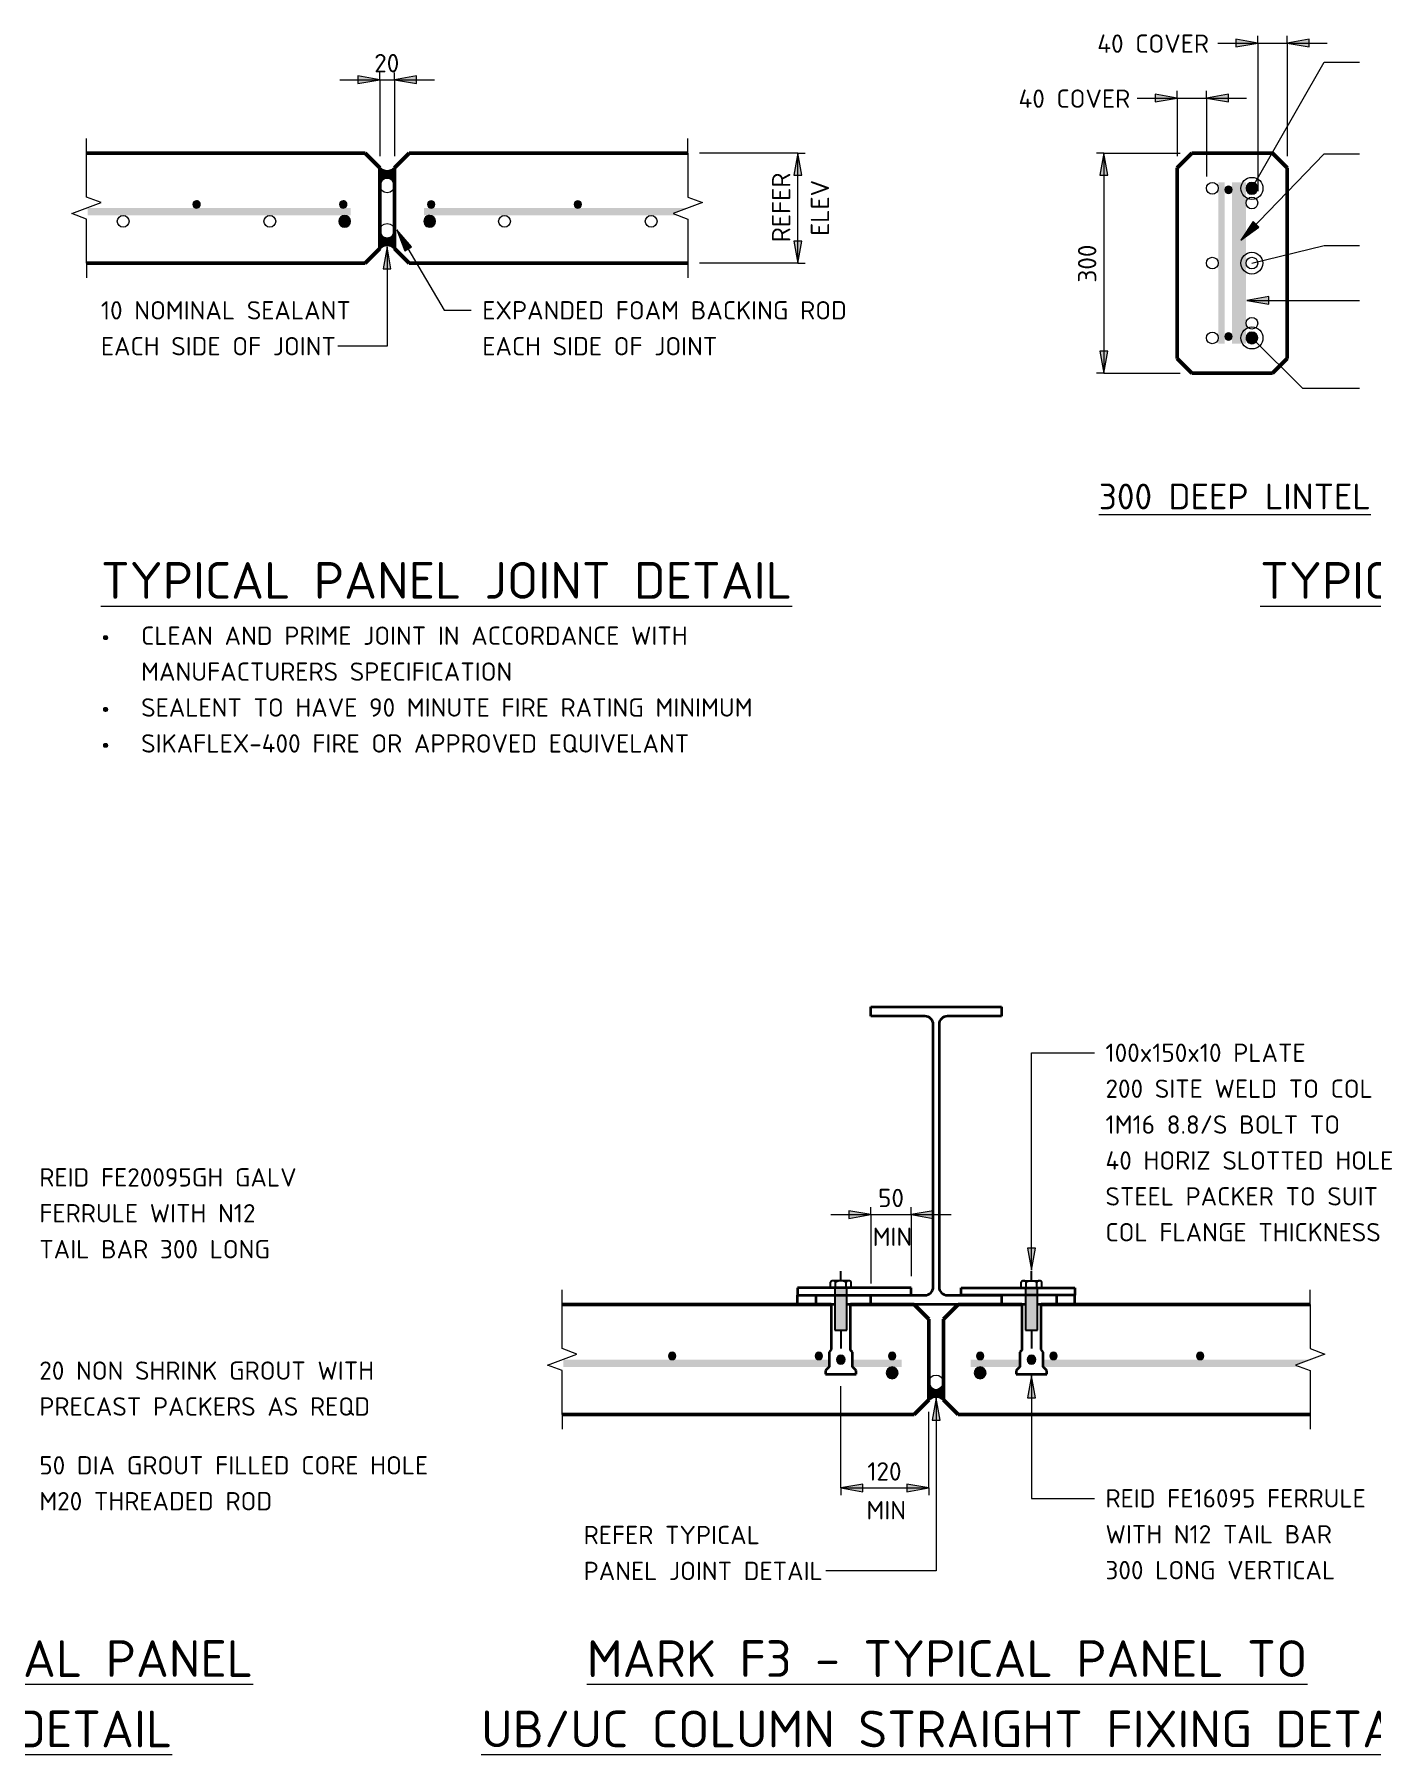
# Model space of a CAD drawing. Header units: millimetres. Extents: x 1317 to 9218, y 3460 to 6153.
# Drawn here: x 4558 to 6382, y 3517 to 5863 of the extents above; entities that cross this region are included whole.
import ezdxf

# ---------------------------------------------------------------- set-up
doc = ezdxf.new("R2010")
doc.units = ezdxf.units.MM
for name, color, linetype, lineweight in [('A-000-T_TEXT', 231, 'Continuous', 13), ('A-010-D_DIM', 211, 'Continuous', 13), ('A-010-D_DIM-10', 211, 'Continuous', 13), ('A-010-M_LINE', 90, 'Continuous', 13), ('Z-000-T_TEXT', 131, 'Continuous', 18), ('Z-060-M_DETAIL', 92, 'Continuous', 25)]:
    doc.layers.add(name, color=color, linetype=linetype, lineweight=lineweight)
doc.styles.add('ISOCPEUR', font='isocpeur.ttf', dxfattribs={"height": 25})
doc.styles.add('ISOCPEUR_1', font='isocpeur.ttf', dxfattribs={"height": 25})
doc.styles.add('ISOCPEUR_2', font='isocpeur.ttf', dxfattribs={"height": 50})
doc.styles.add('ISOCPEUR_3', font='isocpeur.ttf', dxfattribs={"height": 35})
doc.dimstyles.new('2_5___Arrow_Tick', dxfattribs={"dimscale": 304.8, "dimtxt": 24.899529, "dimasz": 0.098425, "dimexe": 0.032808, "dimexo": 0.052493, "dimgap": 0.008202, "dimtad": 1, "dimdec": 0, "dimzin": 0, "dimdsep": 46, "dimtxsty": 'ISOCPEUR', "dimsah": 1, "dimcen": 0.09, "dimadec": 0, "dimazin": 0, "dimtfac": 1, "dimtdec": 4, "dimtix": 1, "dimtmove": 0, "dimatfit": 3, "dimfxl": 1, "dimtvp": 1, "dimtolj": 1, "dimtzin": 0, "dimlwd": 18, "dimlwe": 18, "dimarcsym": 2})
doc.dimstyles.new('2_5___Arrow_Tick_1', dxfattribs={"dimscale": 304.8, "dimtxt": 24.899529, "dimasz": 0.098425, "dimexe": 0.032808, "dimexo": 0.052493, "dimgap": 0.008202, "dimtad": 1, "dimdec": 0, "dimzin": 0, "dimdsep": 46, "dimtxsty": 'ISOCPEUR_1', "dimsah": 1, "dimcen": 0.09, "dimadec": 0, "dimazin": 0, "dimtfac": 1, "dimtdec": 4, "dimtix": 1, "dimtmove": 0, "dimatfit": 3, "dimfxl": 1, "dimtvp": 1, "dimtolj": 1, "dimtzin": 0, "dimlwd": 18, "dimlwe": 18, "dimarcsym": 2})
doc.dimstyles.new('2_5___Arrow_Tick_2', dxfattribs={"dimscale": 304.8, "dimtxt": 24.899529, "dimasz": 0.098425, "dimexe": 0.032808, "dimexo": 0.052493, "dimgap": 0.008202, "dimtad": 1, "dimdec": 0, "dimzin": 0, "dimdsep": 46, "dimtxsty": 'ISOCPEUR', "dimsah": 1, "dimcen": 0.09, "dimadec": 0, "dimazin": 0, "dimtfac": 1, "dimtdec": 4, "dimtix": 1, "dimtmove": 2, "dimatfit": 3, "dimfxl": 1, "dimtvp": 1, "dimtolj": 1, "dimtzin": 0, "dimlwd": 18, "dimlwe": 18, "dimarcsym": 2})

# ---------------------------------------------------------------- blocks, each defined once
blk = doc.blocks.new('NRP_Reinft Bar Section BN - N16-4128137-S-3901 - _INDUSTRIAL_ TYPICAL PRECAST PANEL DETAILS')
at = {"layer": 'Z-060-M_DETAIL', "lineweight": 13}
blk.add_hatch(color=256, dxfattribs=at).paths.add_polyline_path([(0, -8), (2.1, -7.7), (4, -6.9), (5.7, -5.7), (6.9, -4), (7.7, -2.1), (8, 0), (7.7, 2.1), (6.9, 4), (5.7, 5.7), (4, 6.9), (2.1, 7.7), (0, 8), (-2.1, 7.7), (-4, 6.9), (-5.7, 5.7), (-6.9, 4), (-7.7, 2.1), (-8, 0), (-7.7, -2.1), (-6.9, -4), (-5.7, -5.7), (-4, -6.9), (-2.1, -7.7)])
for start, end in [(360, 180), (180, 360)]:
    blk.add_arc((0, 0), 8, start, end, dxfattribs=at)
blk = doc.blocks.new('NRP_Reinft Bar Section BN - R10-4128131-S-3901 - _INDUSTRIAL_ TYPICAL PRECAST PANEL DETAILS')
at = {"layer": 'Z-060-M_DETAIL', "lineweight": 13}
blk.add_hatch(color=256, dxfattribs=at).paths.add_polyline_path([(0, -5), (1.3, -4.8), (2.5, -4.3), (3.5, -3.5), (4.3, -2.5), (4.8, -1.3), (5, 0), (4.8, 1.3), (4.3, 2.5), (3.5, 3.5), (2.5, 4.3), (1.3, 4.8), (0, 5), (-1.3, 4.8), (-2.5, 4.3), (-3.5, 3.5), (-4.3, 2.5), (-4.8, 1.3), (-5, 0), (-4.8, -1.3), (-4.3, -2.5), (-3.5, -3.5), (-2.5, -4.3), (-1.3, -4.8), (-0.4, -4.9)])
for start, end in [(360, 180), (180, 360)]:
    blk.add_arc((0, 0), 5, start, end, dxfattribs=at)
blk = doc.blocks.new('NRP_Break Line _v2_ - Section-3988886-S-3901 - _INDUSTRIAL_ TYPICAL PRECAST PANEL DETAILS')
at = {"layer": 'Z-060-M_DETAIL', "lineweight": 18}
for p, q in [((0, 0), (60, 0)), ((90, 0), (150, 0))]:
    blk.add_line(p, q, dxfattribs=at)
blk = doc.blocks.new('FE1 - FE20095 SECTION-4121289-S-3901 - _INDUSTRIAL_ TYPICAL PRECAST PANEL DETAILS')
at = {"layer": 'Z-060-M_DETAIL', "lineweight": 35}
blk.add_hatch(color=256, dxfattribs=at).paths.add_polyline_path([(0, -81), (1.6, -80.8), (3, -80.2), (4.2, -79.2), (5.2, -78), (5.8, -76.6), (6, -74.9), (5.8, -73.4), (5.2, -72), (4.2, -70.8), (3, -69.8), (1.6, -69.2), (0, -69), (-1.6, -69.2), (-3, -69.8), (-4.2, -70.8), (-5.2, -72), (-5.8, -73.4), (-6, -75), (-5.8, -76.6), (-5.2, -78), (-4.2, -79.2), (-3, -80.2), (-1.6, -80.8)])
for p, q in [((13, 0), (8, 0)), ((13, -61.4), (13, 0)), ((-8, 0), (-13, 0)), ((-13, 0), (-13, -62)), ((-13, -62), (-16, -65)), ((-16, -65), (-16, -85)), ((16, -65), (13, -61.4)), ((16, -85), (16, -65)), ((-16, -85), (-21, -90)), ((-21, -90), (-21, -95)), ((21, -90), (16, -85)), ((21, -95), (21, -90)), ((-21, -95), (21, -95))]:
    blk.add_line(p, q, dxfattribs=at)
at = {"layer": 'Z-060-M_DETAIL', "lineweight": 18}
for start, end in [(360, 180), (180, 360)]:
    blk.add_arc((0, -75), 6, start, end, dxfattribs=at)
blk = doc.blocks.new('NRP_Bolt Detailed Section _v2_ - M16-4129580-S-3901 - _INDUSTRIAL_ TYPICAL PRECAST PANEL DETAILS')
at = {"layer": 'Z-060-M_DETAIL'}
blk.add_hatch(color=256, dxfattribs=at).paths.add_polyline_path([(0, -8), (57.8, -8), (57.8, 8), (0, 8)])
for p, q in [((-9.752, 0), (-23, 0)), ((-9.752, -10.668), (-9.752, 10.668)), ((0, 14.224), (-7.72, 14.224)), ((0, 7.112), (-7.72, 7.112)), ((0, 14.224), (0, -14.224)), ((57.8, 8), (0, 8)), ((0, 8), (0, -8)), ((57.8, -8), (57.8, 8)), ((0, -7.112), (-7.72, -7.112)), ((0, -14.224), (-7.72, -14.224)), ((0, -8), (57.8, -8)), ((57.8, 0), (82.8, 0))]:
    blk.add_line(p, q, dxfattribs=at)
for centre, radius, start, end in [((-5.6245, 10.668), 4.1275, 120.5102374, 239.4897626), ((3.7124, 0), 13.464, 148.1145038, 211.8854962), ((-5.6245, -10.668), 4.1275, 120.5102374, 239.4897626)]:
    blk.add_arc(centre, radius, start, end, dxfattribs=at)
blk = doc.blocks.new('NRP_Reinft Bar Section BN - N16-4129582-S-3901 - _INDUSTRIAL_ TYPICAL PRECAST PANEL DETAILS')
at = {"layer": 'Z-060-M_DETAIL', "lineweight": 13}
blk.add_hatch(color=256, dxfattribs=at).paths.add_polyline_path([(0, 8), (-2.1, 7.7), (-4, 6.9), (-5.7, 5.7), (-6.9, 4), (-7.7, 2.1), (-8, 0), (-7.7, -2.1), (-6.9, -4), (-5.7, -5.7), (-4, -6.9), (-2.1, -7.7), (0, -8), (2.1, -7.7), (4, -6.9), (5.7, -5.7), (6.9, -4), (7.7, -2.1), (8, 0), (7.7, 2.1), (6.9, 4), (5.7, 5.7), (4, 6.9), (2.1, 7.7)])
for start, end in [(0, 180), (180, 360)]:
    blk.add_arc((0, 0), 8, start, end, dxfattribs=at)
blk = doc.blocks.new('NRP_Reinft Bar Section BN - R10-4129583-S-3901 - _INDUSTRIAL_ TYPICAL PRECAST PANEL DETAILS')
at = {"layer": 'Z-060-M_DETAIL', "lineweight": 13}
blk.add_hatch(color=256, dxfattribs=at).paths.add_polyline_path([(0, 5), (-1.3, 4.8), (-2.5, 4.3), (-3.5, 3.5), (-4.3, 2.5), (-4.8, 1.3), (-5, 0), (-4.8, -1.3), (-4.3, -2.5), (-3.5, -3.5), (-2.5, -4.3), (-1.3, -4.8), (0, -5), (1.3, -4.8), (2.5, -4.3), (3.5, -3.5), (4.3, -2.5), (4.8, -1.3), (5, 0), (4.8, 1.3), (4.3, 2.5), (3.5, 3.5), (2.5, 4.3), (1.3, 4.8), (0.4, 4.9)])
for start, end in [(0, 180), (180, 0)]:
    blk.add_arc((0, 0), 5, start, end, dxfattribs=at)
blk = doc.blocks.new('FE1 - FE20095 SECTION-4121781-S-3901 - _INDUSTRIAL_ TYPICAL PRECAST PANEL DETAILS')
at = {"layer": 'Z-060-M_DETAIL', "lineweight": 18}
blk.add_hatch(color=256, dxfattribs=at).paths.add_polyline_path([(0, 81), (-1.6, 80.8), (-3, 80.2), (-4.2, 79.2), (-5.2, 78), (-5.8, 76.6), (-6, 74.9), (-5.8, 73.4), (-5.2, 72), (-4.2, 70.8), (-3, 69.8), (-1.6, 69.2), (0, 69), (1.6, 69.2), (3, 69.8), (4.2, 70.8), (5.2, 72), (5.8, 73.4), (6, 75), (5.8, 76.6), (5.2, 78), (4.2, 79.2), (3, 80.2), (1.6, 80.8)])
at = {"layer": 'Z-060-M_DETAIL', "lineweight": 35}
for p, q in [((21, 95), (-21, 95)), ((-21, 95), (-21, 90)), ((21, 90), (21, 95)), ((-21, 90), (-16, 85)), ((-16, 85), (-16, 65)), ((16, 85), (21, 90)), ((16, 65), (16, 85)), ((-16, 65), (-13, 62)), ((-13, 62), (-13, 0)), ((13, 61.4), (16, 65)), ((13, 0), (13, 61.4)), ((-13, 0), (-8, 0)), ((8, 0), (13, 0))]:
    blk.add_line(p, q, dxfattribs=at)
at = {"layer": 'Z-060-M_DETAIL', "lineweight": 18}
for start, end in [(0, 180), (180, 0)]:
    blk.add_arc((0, 75), 6, start, end, dxfattribs=at)
blk = doc.blocks.new('NRP_Bolt Detailed Section _v2_ - M16-4129584-S-3901 - _INDUSTRIAL_ TYPICAL PRECAST PANEL DETAILS')
at = {"layer": 'Z-060-M_DETAIL'}
blk.add_hatch(color=256, dxfattribs=at).paths.add_polyline_path([(0, -8), (57.8, -8), (57.8, 8), (0, 8)])
for p, q in [((-9.752, 10.668), (-9.752, -10.668)), ((0, 14.224), (-7.72, 14.224)), ((0, 7.112), (-7.72, 7.112)), ((0, -14.224), (0, 14.224)), ((57.8, 8), (0, 8)), ((0, 8), (0, -8)), ((57.8, -8), (57.8, 8)), ((57.8, 0), (82.8, 0)), ((-9.752, 0), (-23, 0)), ((0, -7.112), (-7.72, -7.112)), ((0, -14.224), (-7.72, -14.224)), ((0, -8), (57.8, -8))]:
    blk.add_line(p, q, dxfattribs=at)
for centre, radius, start, end in [((-5.6245, 10.668), 4.1275, 120.5102374, 239.4897626), ((3.7124, 0), 13.464, 148.1145038, 211.8854962), ((-5.6245, -10.668), 4.1275, 120.5102374, 239.4897626)]:
    blk.add_arc(centre, radius, start, end, dxfattribs=at)
blk = doc.blocks.new('DIMBLOCK3-S-3901 - _INDUSTRIAL_ TYPICAL PRECAST PANEL DETAILS')
at = {"layer": 'A-010-D_DIM-10', "lineweight": 18}
for points in [[(5658.1, 3880.9), (5688.1, 3875.6), (5688.1, 3886.2)], [(5778.1, 3880.9), (5748.1, 3886.2), (5748.1, 3875.6)]]:
    blk.add_hatch(color=256, dxfattribs=at).paths.add_polyline_path(points)
for p, q in [((5658.1, 3880.9), (5658.1, 4019.9)), ((5778.1, 3880.9), (5778.1, 3984.9)), ((5688.1, 3886.2), (5658.1, 3880.9)), ((5658.1, 3880.9), (5778.1, 3880.9)), ((5658.1, 3880.9), (5688.1, 3875.6)), ((5658.1, 3880.9), (5658.1, 3870.9)), ((5688.1, 3875.6), (5688.1, 3886.2)), ((5778.1, 3880.9), (5748.1, 3886.2)), ((5748.1, 3886.2), (5748.1, 3875.6)), ((5748.1, 3875.6), (5778.1, 3880.9)), ((5778.1, 3880.9), (5778.1, 3870.9))]:
    blk.add_line(p, q, dxfattribs=at)
at = {"layer": 'A-010-D_DIM-10', "color": 0, "lineweight": 18, "char_height": 25, "attachment_point": 1, "line_spacing_factor": 1.149209, "style": 'ISOCPEUR'}
for s, insert, width in [('120', (5694.2, 3916), 57.46), ('MIN', (5693, 3863.1), 60.333)]:
    blk.add_mtext(s, dxfattribs=dict(at, insert=insert, width=width))
blk = doc.blocks.new('DIMBLOCK4-S-3901 - _INDUSTRIAL_ TYPICAL PRECAST PANEL DETAILS')
at = {"layer": 'A-010-D_DIM-10', "lineweight": 18}
for points in [[(5699.1, 4253.7), (5669.1, 4259), (5669.1, 4248.4)], [(5754.1, 4253.7), (5784.1, 4248.4), (5784.1, 4259)]]:
    blk.add_hatch(color=256, dxfattribs=at).paths.add_polyline_path(points)
for p, q in [((5644.7, 4253.7), (5808.6, 4253.7)), ((5699.1, 4253.7), (5669.1, 4259)), ((5669.1, 4259), (5669.1, 4248.4)), ((5669.1, 4248.4), (5699.1, 4253.7)), ((5699.1, 4253.7), (5699.1, 4263.7)), ((5699.1, 4253.7), (5699.1, 4159.7)), ((5754.1, 4253.7), (5754.1, 4263.7)), ((5784.1, 4259), (5754.1, 4253.7)), ((5754.1, 4253.7), (5784.1, 4248.4)), ((5754.1, 4253.7), (5754.1, 4169.7)), ((5784.1, 4248.4), (5784.1, 4259))]:
    blk.add_line(p, q, dxfattribs=at)
at = {"layer": 'A-010-D_DIM-10', "color": 0, "lineweight": 18, "char_height": 25, "attachment_point": 1, "line_spacing_factor": 1.149209}
for s, insert, width, style in [('\u200c50', (5708.9, 4288.8), 42.521, 'ISOCPEUR_1'), ('MIN', (5701.5, 4235.9), 60.333, 'ISOCPEUR')]:
    blk.add_mtext(s, dxfattribs=dict(at, insert=insert, width=width, style=style))
blk = doc.blocks.new('DIMBLOCK11-S-3901 - _INDUSTRIAL_ TYPICAL PRECAST PANEL DETAILS')
at = {"layer": 'A-010-D_DIM-10', "lineweight": 18}
for points in [[(6016.7, 5700.9), (6011.4, 5670.9), (6022, 5670.9)], [(6016.7, 5400.9), (6022, 5430.9), (6011.4, 5430.9)]]:
    blk.add_hatch(color=256, dxfattribs=at).paths.add_polyline_path(points)
for p, q in [((6016.7, 5700.9), (6006.7, 5700.9)), ((6016.7, 5700.9), (6011.4, 5670.9)), ((6016.7, 5700.9), (6016.7, 5400.9)), ((6022, 5670.9), (6016.7, 5700.9)), ((6016.7, 5700.9), (6120.7, 5700.9)), ((6011.4, 5670.9), (6022, 5670.9)), ((6022, 5430.9), (6011.4, 5430.9)), ((6011.4, 5430.9), (6016.7, 5400.9)), ((6016.7, 5400.9), (6022, 5430.9)), ((6016.7, 5400.9), (6006.7, 5400.9)), ((6016.7, 5400.9), (6120.7, 5400.9))]:
    blk.add_line(p, q, dxfattribs=at)
at = {"layer": 'A-010-D_DIM-10', "color": 0, "lineweight": 18, "insert": (5981.5, 5524.3), "char_height": 25, "width": 63.781, "attachment_point": 1, "rotation": 90, "line_spacing_factor": 1.149209, "style": 'ISOCPEUR'}
blk.add_mtext('300', dxfattribs=at)
blk = doc.blocks.new('DIMBLOCK13-S-3901 - _INDUSTRIAL_ TYPICAL PRECAST PANEL DETAILS')
at = {"layer": 'A-010-D_DIM-10', "lineweight": 18}
for points in [[(6116.7, 5775.9), (6086.7, 5781.2), (6086.7, 5770.6)], [(6156.7, 5775.9), (6186.7, 5770.6), (6186.7, 5781.2)]]:
    blk.add_hatch(color=256, dxfattribs=at).paths.add_polyline_path(points)
for p, q in [((6062.2, 5775.9), (6211.1, 5775.9)), ((6116.7, 5775.9), (6086.7, 5781.2)), ((6086.7, 5781.2), (6086.7, 5770.6)), ((6086.7, 5770.6), (6116.7, 5775.9)), ((6116.7, 5775.9), (6116.7, 5785.9)), ((6116.7, 5775.9), (6116.7, 5696.9)), ((6156.7, 5775.9), (6156.7, 5785.9)), ((6186.7, 5781.2), (6156.7, 5775.9)), ((6156.7, 5775.9), (6186.7, 5770.6)), ((6156.7, 5775.9), (6156.7, 5668.9)), ((6186.7, 5770.6), (6186.7, 5781.2))]:
    blk.add_line(p, q, dxfattribs=at)
at = {"layer": 'A-010-D_DIM-10', "color": 0, "lineweight": 18, "insert": (5900.4, 5787.6), "char_height": 25, "width": 181, "attachment_point": 1, "line_spacing_factor": 1.149209, "style": 'ISOCPEUR'}
blk.add_mtext('40 COVER', dxfattribs=at)
blk = doc.blocks.new('DIMBLOCK14-S-3901 - _INDUSTRIAL_ TYPICAL PRECAST PANEL DETAILS')
at = {"layer": 'A-010-D_DIM-10', "lineweight": 18}
for points in [[(6226.7, 5850.9), (6196.7, 5856.2), (6196.7, 5845.6)], [(6266.7, 5850.9), (6296.7, 5845.6), (6296.7, 5856.2)]]:
    blk.add_hatch(color=256, dxfattribs=at).paths.add_polyline_path(points)
for p, q in [((6172.2, 5850.9), (6321.1, 5850.9)), ((6226.7, 5850.9), (6196.7, 5856.2)), ((6196.7, 5856.2), (6196.7, 5845.6)), ((6196.7, 5845.6), (6226.7, 5850.9)), ((6226.7, 5850.9), (6226.7, 5860.9)), ((6226.7, 5850.9), (6226.7, 5648.9)), ((6266.7, 5850.9), (6266.7, 5860.9)), ((6296.7, 5856.2), (6266.7, 5850.9)), ((6266.7, 5850.9), (6296.7, 5845.6)), ((6266.7, 5850.9), (6266.7, 5696.9)), ((6296.7, 5845.6), (6296.7, 5856.2))]:
    blk.add_line(p, q, dxfattribs=at)
at = {"layer": 'A-010-D_DIM-10', "color": 0, "lineweight": 18, "insert": (6007.8, 5862.6), "char_height": 25, "width": 181, "attachment_point": 1, "line_spacing_factor": 1.149209, "style": 'ISOCPEUR'}
blk.add_mtext('40 COVER', dxfattribs=at)
blk = doc.blocks.new('DIMBLOCK19-S-3901 - _INDUSTRIAL_ TYPICAL PRECAST PANEL DETAILS')
at = {"layer": 'A-010-D_DIM-10', "lineweight": 18}
for points in [[(5599.5, 5700.9), (5594.2, 5670.9), (5604.8, 5670.9)], [(5599.5, 5550.9), (5604.8, 5580.9), (5594.2, 5580.9)]]:
    blk.add_hatch(color=256, dxfattribs=at).paths.add_polyline_path(points)
for p, q in [((5599.5, 5700.9), (5465.5, 5700.9)), ((5599.5, 5700.9), (5594.2, 5670.9)), ((5599.5, 5550.9), (5599.5, 5700.9)), ((5604.8, 5670.9), (5599.5, 5700.9)), ((5599.5, 5700.9), (5609.5, 5700.9)), ((5594.2, 5670.9), (5604.8, 5670.9)), ((5604.8, 5580.9), (5594.2, 5580.9)), ((5594.2, 5580.9), (5599.5, 5550.9)), ((5599.5, 5550.9), (5604.8, 5580.9)), ((5599.5, 5550.9), (5465.5, 5550.9)), ((5599.5, 5550.9), (5609.5, 5550.9))]:
    blk.add_line(p, q, dxfattribs=at)
at = {"layer": 'A-010-D_DIM-10', "color": 0, "lineweight": 18, "char_height": 25, "attachment_point": 1, "rotation": 90, "line_spacing_factor": 1.149209, "style": 'ISOCPEUR'}
for s, insert, width in [('REFER', (5564.3, 5579.2), 112.048), ('ELEV', (5617.2, 5588), 90.788)]:
    blk.add_mtext(s, dxfattribs=dict(at, insert=insert, width=width))
blk = doc.blocks.new('DIMBLOCK20-S-3901 - _INDUSTRIAL_ TYPICAL PRECAST PANEL DETAILS')
at = {"layer": 'A-010-D_DIM-10', "lineweight": 18}
for points in [[(5029.5, 5800.9), (4999.5, 5806.2), (4999.5, 5795.6)], [(5049.5, 5800.9), (5079.5, 5795.6), (5079.5, 5806.2)]]:
    blk.add_hatch(color=256, dxfattribs=at).paths.add_polyline_path(points)
for p, q in [((4975, 5800.9), (5104, 5800.9)), ((5029.5, 5800.9), (4999.5, 5806.2)), ((4999.5, 5806.2), (4999.5, 5795.6)), ((4999.5, 5795.6), (5029.5, 5800.9)), ((5029.5, 5800.9), (5029.5, 5810.9)), ((5029.5, 5800.9), (5029.5, 5696.9)), ((5049.5, 5800.9), (5049.5, 5810.9)), ((5079.5, 5806.2), (5049.5, 5800.9)), ((5049.5, 5800.9), (5079.5, 5795.6)), ((5049.5, 5800.9), (5049.5, 5696.9)), ((5079.5, 5795.6), (5079.5, 5806.2))]:
    blk.add_line(p, q, dxfattribs=at)
at = {"layer": 'A-010-D_DIM-10', "color": 0, "lineweight": 18, "insert": (5021.8, 5836), "char_height": 25, "width": 42.521, "attachment_point": 1, "line_spacing_factor": 1.149209, "style": 'ISOCPEUR'}
blk.add_mtext('20', dxfattribs=at)

msp = doc.modelspace()

# ---------------------------------------------------------------- hatches: boundary and pattern name
at = {"layer": 'A-000-T_TEXT', "lineweight": 18}
for points in [[(6203.6, 5582.1), (6228.2, 5600.1), (6220.6, 5607.4)], [(5052.7, 5596.1), (5063.4, 5567.5), (5072.5, 5572.9)], [(5039.4, 5573), (5034.1, 5543), (5044.7, 5543)], [(6211.9, 5500), (6241.9, 5494.7), (6241.9, 5505.2)], [(5918.1, 4178.1), (5923.4, 4208.1), (5912.8, 4208.1)], [(5918.1, 4033.7), (5912.8, 4003.7), (5923.4, 4003.7)], [(5788.2, 4003.2), (5782.9, 3973.2), (5793.4, 3973.2)]]:
    msp.add_hatch(color=7, dxfattribs=at).paths.add_polyline_path(points)
at = {"layer": 'Z-060-M_DETAIL'}
for color, points in [(9, [(5029.5, 5656.9), (5029.8, 5659.4), (5030.8, 5661.9), (5032.4, 5663.9), (5034.5, 5665.5), (5036.9, 5666.5), (5039.5, 5666.9), (5042.1, 5666.5), (5044.5, 5665.5), (5046.6, 5663.9), (5048.2, 5661.9), (5049.2, 5659.4), (5049.5, 5657.4), (5049.5, 5680.9), (5046.5, 5678.7), (5043.1, 5677.4), (5039.5, 5676.9), (5035.9, 5677.4), (5032.5, 5678.7), (5029.5, 5680.9), (5029.5, 5657.4)]), (9, [(6172.7, 5440.9), (6181.7, 5440.9), (6181.7, 5660.9), (6172.7, 5660.9), (6172.7, 5445.9)]), (7, [(6191.7, 5440.9), (6201.7, 5440.9), (6201.7, 5660.9), (6191.7, 5660.9), (6191.7, 5446.5)]), (9, [(6201.7, 5440.9), (6210.7, 5440.9), (6210.7, 5660.9), (6201.7, 5660.9), (6201.7, 5446.8)]), (7, [(4976, 5615.9), (4989.5, 5615.9), (4989.5, 5625.9), (4631, 5625.9), (4631, 5615.9), (4874.9, 5615.9)]), (7, [(5295.2, 5615.9), (5436.2, 5615.9), (5429.5, 5618.4), (5448, 5625.3), (5448, 5625.9), (5089.5, 5625.9), (5089.5, 5615.9), (5164, 5615.9)]), (9, [(5029.5, 5570.9), (5032.5, 5573), (5035.9, 5574.3), (5039.5, 5574.8), (5043.1, 5574.3), (5046.5, 5573), (5049.5, 5570.9), (5049.5, 5594.9), (5049.2, 5592.3), (5048.2, 5589.9), (5046.6, 5587.8), (5044.5, 5586.2), (5042.1, 5585.2), (5039.5, 5584.9), (5036.9, 5585.2), (5034.5, 5586.2), (5032.4, 5587.8), (5030.8, 5589.9), (5029.8, 5592.3), (5029.5, 5594.9), (5029.5, 5579.3)]), (9, [(5778.1, 4000.9), (5781.1, 4003), (5784.5, 4004.3), (5788.1, 4004.8), (5791.8, 4004.3), (5795.2, 4003), (5798.1, 4000.9), (5798.1, 4024.9), (5797.8, 4022.3), (5796.8, 4019.9), (5795.2, 4017.8), (5793.1, 4016.2), (5790.7, 4015.2), (5788.1, 4014.9), (5785.5, 4015.2), (5783.1, 4016.2), (5781.1, 4017.8), (5779.5, 4019.9), (5778.5, 4022.3), (5778.1, 4024.9), (5778.1, 4016.9)])]:
    msp.add_hatch(color=color, dxfattribs=at).paths.add_polyline_path(points)
h = msp.add_hatch(color=7, dxfattribs=at)
h.paths.add_polyline_path([(5279.6, 4045.9), (5642.1, 4045.9), (5642.1, 4055.9), (5279.6, 4055.9), (5279.6, 4048.4)])
h.paths.add_polyline_path([(5674.1, 4045.9), (5741.1, 4045.9), (5741.1, 4055.9), (5674.1, 4055.9)])
h = msp.add_hatch(color=7, dxfattribs=at)
h.paths.add_polyline_path([(6278.1, 4045.9), (6284.8, 4045.9), (6278.1, 4048.4), (6296.6, 4055.3), (6296.6, 4055.9), (5934.1, 4055.9), (5934.1, 4045.9), (6149.4, 4045.9)])
h.paths.add_polyline_path([(5902.1, 4045.9), (5902.1, 4055.9), (5835.2, 4055.9), (5835.2, 4045.9), (5897.1, 4045.9)])

# ---------------------------------------------------------------- linework, layer by layer
at = {"layer": 'A-000-T_TEXT', "color": 250, "lineweight": 18}
for p, q in [((6218.7, 5652.8), (6317.1, 5825)), ((6317.1, 5825), (6365.4, 5825)), ((6203.6, 5582.1), (6317.1, 5700)), ((6317.1, 5700), (6365.4, 5700)), ((6220.6, 5607.4), (6203.6, 5582.1)), ((6228.2, 5600.1), (6220.6, 5607.4)), ((5052.7, 5596.1), (5063.4, 5567.5)), ((5072.5, 5572.9), (5052.7, 5596.1)), ((5052.7, 5596.1), (5117.1, 5486.5)), ((6203.6, 5582.1), (6228.2, 5600.1)), ((5039.4, 5573), (5034.1, 5543)), ((5044.7, 5543), (5039.4, 5573)), ((5039.4, 5573), (5039.4, 5437.6)), ((5063.4, 5567.5), (5072.5, 5572.9)), ((6218.6, 5550.8), (6317.1, 5575)), ((6317.1, 5575), (6365.4, 5575)), ((5034.1, 5543), (5044.7, 5543)), ((6241.9, 5505.2), (6211.9, 5500)), ((6211.9, 5500), (6241.9, 5494.7)), ((6211.9, 5500), (6365.4, 5500)), ((6241.9, 5494.7), (6241.9, 5505.2)), ((5117.1, 5486.5), (5154.2, 5486.5)), ((6218.7, 5448.8), (6287.8, 5380.2)), ((4995.5, 5437.6), (4972.3, 5437.6)), ((5039.4, 5437.6), (4995.5, 5437.6)), ((6287.8, 5380.2), (6365.4, 5380.2)), ((5918.1, 4474.3), (6004, 4474.3)), ((5918.1, 4178.1), (5918.1, 4474.3)), ((5923.4, 4208.1), (5912.8, 4208.1)), ((5912.8, 4208.1), (5918.1, 4178.1)), ((5918.1, 4178.1), (5923.4, 4208.1)), ((5918.1, 4033.7), (5912.8, 4003.7)), ((5923.4, 4003.7), (5918.1, 4033.7)), ((5918.1, 4033.7), (5918.1, 3866.8)), ((5788.2, 4003.2), (5782.9, 3973.2)), ((5793.4, 3973.2), (5788.2, 4003.2)), ((5788.2, 4003.2), (5788.2, 3767.8)), ((5912.8, 4003.7), (5923.4, 4003.7)), ((5782.9, 3973.2), (5793.4, 3973.2)), ((5918.1, 3866.8), (6004, 3866.8)), ((5638.6, 3767.8), (5637.9, 3767.8)), ((5788.2, 3767.8), (5638.6, 3767.8))]:
    msp.add_line(p, q, dxfattribs=at)
for centre in [(6218.7, 5652.8), (6218.6, 5550.8), (6218.7, 5448.8)]:
    msp.add_circle(centre, 15, dxfattribs=at)
at = {"layer": 'A-010-M_LINE', "lineweight": 50}
for p, q in [((4629.5, 5700.9), (5009.5, 5700.9)), ((5009.5, 5700.9), (5029.5, 5680.9)), ((5069.5, 5700.9), (5049.5, 5680.9)), ((5449.5, 5700.9), (5069.5, 5700.9)), ((6116.7, 5680.9), (6136.7, 5700.9)), ((6136.7, 5700.9), (6246.7, 5700.9)), ((6246.7, 5700.9), (6266.7, 5680.9)), ((5029.5, 5680.9), (5029.5, 5570.9)), ((5049.5, 5680.9), (5049.5, 5570.9)), ((6116.7, 5420.9), (6116.7, 5680.9)), ((6266.7, 5680.9), (6266.7, 5420.9)), ((5009.5, 5550.9), (5029.5, 5570.9)), ((5069.5, 5550.9), (5049.5, 5570.9)), ((5009.5, 5550.9), (4629.5, 5550.9)), ((5069.5, 5550.9), (5449.5, 5550.9)), ((6136.7, 5400.9), (6116.7, 5420.9)), ((6266.7, 5420.9), (6246.7, 5400.9)), ((6246.7, 5400.9), (6136.7, 5400.9)), ((5278.1, 4130.9), (5645.1, 4130.9)), ((5671.1, 4130.9), (5758.1, 4130.9)), ((5778.1, 4110.9), (5758.1, 4130.9)), ((5798.1, 4110.9), (5818.1, 4130.9)), ((5905.1, 4130.9), (5818.1, 4130.9)), ((6298.1, 4130.9), (5931.1, 4130.9)), ((5778.1, 4110.9), (5778.1, 4000.9)), ((5798.1, 4110.9), (5798.1, 4000.9)), ((5778.1, 4000.9), (5758.1, 3980.9)), ((5798.1, 4000.9), (5818.1, 3980.9)), ((5758.1, 3980.9), (5278.1, 3980.9)), ((5818.1, 3980.9), (6298.1, 3980.9))]:
    msp.add_line(p, q, dxfattribs=at)
at = {"layer": 'A-010-M_LINE', "lineweight": 25}
for p, q in [((5029.5, 5680.9), (5029.5, 5656.9)), ((5049.5, 5656.9), (5049.5, 5680.9)), ((5029.5, 5594.9), (5029.5, 5570.9)), ((5049.5, 5570.9), (5049.5, 5594.9)), ((5778.1, 4024.9), (5778.1, 4000.9)), ((5798.1, 4000.9), (5798.1, 4024.9))]:
    msp.add_line(p, q, dxfattribs=at)
at = {"layer": 'A-010-M_LINE', "lineweight": 35}
for p, q in [((5699.1, 4524.1), (5699.1, 4536.9)), ((5699.1, 4536.9), (5877.1, 4536.9)), ((5877.1, 4536.9), (5877.1, 4524.1)), ((5772.8, 4524.1), (5699.1, 4524.1)), ((5784.2, 4155.1), (5784.2, 4512.7)), ((5792, 4512.7), (5792, 4155.1)), ((5877.1, 4524.1), (5803.4, 4524.1)), ((5754.1, 4153.7), (5599.1, 4153.7)), ((5599.1, 4153.7), (5599.1, 4143.7)), ((5754.1, 4143.7), (5754.1, 4153.7)), ((5822.1, 4143.7), (5822.1, 4153.7)), ((5822.1, 4153.7), (5977.1, 4153.7)), ((5977.1, 4153.7), (5977.1, 4143.7)), ((5599.1, 4143.7), (5754.1, 4143.7)), ((5599.1, 4143.7), (5624.1, 4143.7)), ((5599.1, 4130.9), (5599.1, 4143.7)), ((5624.1, 4130.9), (5599.1, 4130.9)), ((5624.1, 4143.7), (5624.1, 4130.9)), ((5699.1, 4130.9), (5699.1, 4143.7)), ((5699.1, 4143.7), (5772.8, 4143.7)), ((5877.1, 4130.9), (5699.1, 4130.9)), ((5803.4, 4143.7), (5877.1, 4143.7)), ((5977.1, 4143.7), (5822.1, 4143.7)), ((5877.1, 4143.7), (5877.1, 4130.9)), ((5977.1, 4143.7), (5952.1, 4143.7)), ((5952.1, 4143.7), (5952.1, 4130.9)), ((5952.1, 4130.9), (5977.1, 4130.9)), ((5977.1, 4130.9), (5977.1, 4143.7))]:
    msp.add_line(p, q, dxfattribs=at)
at = {"layer": 'A-010-M_LINE', "lineweight": 18}
for centre, radius in [((5039.5, 5656.9), 10), ((6164.7, 5652.9), 8), ((6218.7, 5632.9), 8), ((4679.5, 5607.9), 8), ((4879.5, 5607.9), 8), ((5199.5, 5607.9), 8), ((5399.5, 5607.9), 8), ((5039.5, 5594.9), 10), ((6164.7, 5550.9), 8), ((6218.7, 5550.9), 8), ((6218.7, 5468.9), 8), ((6164.7, 5448.9), 8), ((5788.1, 4024.9), 10)]:
    msp.add_circle(centre, radius, dxfattribs=at)
at = {"layer": 'A-010-M_LINE', "lineweight": 25}
for centre, radius, start, end in [((5039.5, 5691.6), 14.7, 227.1404, 312.8596), ((5039.5, 5656.9), 10, 0, 180), ((5039.5, 5594.9), 10, 180, 0), ((5039.5, 5560.1), 14.7, 47.1404, 132.8596), ((5788.1, 4024.9), 10, 180, 0), ((5788.1, 3990.1), 14.7, 47.1404, 132.8596)]:
    msp.add_arc(centre, radius, start, end, dxfattribs=at)
at = {"layer": 'A-010-M_LINE', "lineweight": 35}
for centre, start, end in [((5772.8, 4512.7), 0, 90), ((5803.4, 4512.7), 90, 180), ((5772.8, 4155.1), 270, 0), ((5803.4, 4155.1), 180, 270)]:
    msp.add_arc(centre, 11.4, start, end, dxfattribs=at)
at = {"layer": 'Z-000-T_TEXT'}
for p, q in [((4629.5, 5700.9), (4629.5, 5720.9)), ((5449.5, 5700.9), (5449.5, 5720.9)), ((4609.5, 5618.4), (4649.5, 5633.4)), ((4649.5, 5633.4), (4629.5, 5640.9)), ((5469.5, 5633.4), (5429.5, 5618.4)), ((5449.5, 5640.9), (5469.5, 5633.4)), ((4629.5, 5610.9), (4609.5, 5618.4)), ((5429.5, 5618.4), (5449.5, 5610.9)), ((4629.5, 5550.9), (4629.5, 5530.9)), ((5449.5, 5550.9), (5449.5, 5530.9)), ((5278.1, 4130.9), (5278.1, 4150.9)), ((6298.1, 4130.9), (6298.1, 4150.9)), ((5258.1, 4048.4), (5298.1, 4063.4)), ((5298.1, 4063.4), (5278.1, 4070.9)), ((6318.1, 4063.4), (6278.1, 4048.4)), ((6298.1, 4070.9), (6318.1, 4063.4)), ((5278.1, 4040.9), (5258.1, 4048.4)), ((6278.1, 4048.4), (6298.1, 4040.9)), ((5278.1, 3980.9), (5278.1, 3960.9)), ((6298.1, 3980.9), (6298.1, 3960.9))]:
    msp.add_line(p, q, dxfattribs=at)

# ---------------------------------------------------------------- block references
at = {"layer": 'Z-060-M_DETAIL', "lineweight": 18}
for name, p, rotation in [('NRP_Break Line _v2_ - Section-3988886-S-3901 - _INDUSTRIAL_ TYPICAL PRECAST PANEL DETAILS', (4629.5, 5550.9), 90), ('NRP_Break Line _v2_ - Section-3988886-S-3901 - _INDUSTRIAL_ TYPICAL PRECAST PANEL DETAILS', (5449.5, 5700.9), 270), ('NRP_Break Line _v2_ - Section-3988886-S-3901 - _INDUSTRIAL_ TYPICAL PRECAST PANEL DETAILS', (5278.1, 3980.9), 90.0000000000001), ('FE1 - FE20095 SECTION-4121781-S-3901 - _INDUSTRIAL_ TYPICAL PRECAST PANEL DETAILS', (5658.1, 4130.9), 180), ('NRP_Break Line _v2_ - Section-3988886-S-3901 - _INDUSTRIAL_ TYPICAL PRECAST PANEL DETAILS', (6298.1, 4130.9), 269.9999999999999)]:
    msp.add_blockref(name, p, dxfattribs=dict(at, rotation=rotation))
at = {"layer": 'Z-060-M_DETAIL', "lineweight": 13}
for name, p in [('NRP_Reinft Bar Section BN - R10-4128131-S-3901 - _INDUSTRIAL_ TYPICAL PRECAST PANEL DETAILS', (6186.7, 5650.9)), ('NRP_Reinft Bar Section BN - R10-4129583-S-3901 - _INDUSTRIAL_ TYPICAL PRECAST PANEL DETAILS', (6186.7, 5450.9)), ('NRP_Reinft Bar Section BN - R10-4128131-S-3901 - _INDUSTRIAL_ TYPICAL PRECAST PANEL DETAILS', (5848.1, 4060.9)), ('NRP_Reinft Bar Section BN - R10-4128131-S-3901 - _INDUSTRIAL_ TYPICAL PRECAST PANEL DETAILS', (5948.1, 4060.9)), ('NRP_Reinft Bar Section BN - R10-4128131-S-3901 - _INDUSTRIAL_ TYPICAL PRECAST PANEL DETAILS', (6148.1, 4060.9)), ('NRP_Reinft Bar Section BN - N16-4128137-S-3901 - _INDUSTRIAL_ TYPICAL PRECAST PANEL DETAILS', (5848.1, 4037.9))]:
    msp.add_blockref(name, p, dxfattribs=at)
for name, p, rotation in [('NRP_Reinft Bar Section BN - N16-4129582-S-3901 - _INDUSTRIAL_ TYPICAL PRECAST PANEL DETAILS', (6218.7, 5652.9), 180), ('NRP_Reinft Bar Section BN - R10-4128131-S-3901 - _INDUSTRIAL_ TYPICAL PRECAST PANEL DETAILS', (4779.5, 5630.9), 270.0000000000002), ('NRP_Reinft Bar Section BN - R10-4128131-S-3901 - _INDUSTRIAL_ TYPICAL PRECAST PANEL DETAILS', (4979.5, 5630.9), 270.0000000000002), ('NRP_Reinft Bar Section BN - R10-4129583-S-3901 - _INDUSTRIAL_ TYPICAL PRECAST PANEL DETAILS', (5099.5, 5630.9), 269.9999999999998), ('NRP_Reinft Bar Section BN - R10-4129583-S-3901 - _INDUSTRIAL_ TYPICAL PRECAST PANEL DETAILS', (5299.5, 5630.9), 269.9999999999998), ('NRP_Reinft Bar Section BN - N16-4129582-S-3901 - _INDUSTRIAL_ TYPICAL PRECAST PANEL DETAILS', (4981.5, 5607.9), 89.99999999999955), ('NRP_Reinft Bar Section BN - N16-4128137-S-3901 - _INDUSTRIAL_ TYPICAL PRECAST PANEL DETAILS', (5097.5, 5607.9), 90.0000000000005), ('NRP_Reinft Bar Section BN - N16-4128137-S-3901 - _INDUSTRIAL_ TYPICAL PRECAST PANEL DETAILS', (6218.7, 5448.9), 180), ('NRP_Reinft Bar Section BN - R10-4129583-S-3901 - _INDUSTRIAL_ TYPICAL PRECAST PANEL DETAILS', (5428.1, 4060.9), 180), ('NRP_Reinft Bar Section BN - R10-4129583-S-3901 - _INDUSTRIAL_ TYPICAL PRECAST PANEL DETAILS', (5628.1, 4060.9), 180), ('NRP_Reinft Bar Section BN - R10-4129583-S-3901 - _INDUSTRIAL_ TYPICAL PRECAST PANEL DETAILS', (5728.1, 4060.9), 180), ('NRP_Reinft Bar Section BN - N16-4129582-S-3901 - _INDUSTRIAL_ TYPICAL PRECAST PANEL DETAILS', (5728.1, 4037.9), 180)]:
    msp.add_blockref(name, p, dxfattribs=dict(at, rotation=rotation))
at = {"layer": 'Z-060-M_DETAIL'}
for name, p, rotation in [('NRP_Bolt Detailed Section _v2_ - M16-4129584-S-3901 - _INDUSTRIAL_ TYPICAL PRECAST PANEL DETAILS', (5658.1, 4153.7), 269.9999999999999), ('NRP_Bolt Detailed Section _v2_ - M16-4129580-S-3901 - _INDUSTRIAL_ TYPICAL PRECAST PANEL DETAILS', (5918.1, 4153.7), 270.0000000000001)]:
    msp.add_blockref(name, p, dxfattribs=dict(at, rotation=rotation))
at = {"layer": 'Z-060-M_DETAIL', "lineweight": 35}
msp.add_blockref('FE1 - FE20095 SECTION-4121289-S-3901 - _INDUSTRIAL_ TYPICAL PRECAST PANEL DETAILS', (5918.1, 4130.9), dxfattribs=at)

# ---------------------------------------------------------------- texts
at = {"layer": 'A-000-T_TEXT', "color": 7, "lineweight": 18, "attachment_point": 1}
for s, insert, char_height, width, style in [('10 NOMINAL SEALANT', (4649.1, 5499), 25, 400.844, 'ISOCPEUR'), ('EXPANDED FOAM BACKING ROD', (5169.2, 5499), 25, 575.612, 'ISOCPEUR'), ('EACH SIDE OF JOINT', (4649.1, 5450.1), 25, 373.586, 'ISOCPEUR'), ('EACH SIDE OF JOINT', (5169.2, 5450.1), 25, 373.586, 'ISOCPEUR'), ('\\L300 DEEP LINTEL', (6010, 5250.2), 35, 439.325, 'ISOCPEUR_3'), ('\\LTYPICAL PANEL JOINT DETAIL', (4649.1, 5143.3), 50, 1105.527, 'ISOCPEUR_2'), ('•', (4649.1, 5055.4), 25, 66.546, 'ISOCPEUR'), ('CLEAN AND PRIME JOINT IN ACCORDANCE WITH ', (4704, 5055.4), 25, 886.666, 'ISOCPEUR'), ('MANUFACTURERS SPECIFICATION', (4704, 5006.4), 25, 594.05, 'ISOCPEUR'), ('SEALENT TO HAVE 90 MINUTE FIRE RATING MINIMUM', (4704, 4957.5), 25, 970.844, 'ISOCPEUR'), ('•', (4649.1, 4957.5), 25, 66.546, 'ISOCPEUR'), ('SIKAFLEX-400 FIRE OR APPROVED EQUIVELANT', (4704, 4908.5), 25, 884.261, 'ISOCPEUR'), ('•', (4649.1, 4908.5), 25, 66.546, 'ISOCPEUR'), ('100x150x10 PLATE', (6019, 4486.8), 25, 334.304, 'ISOCPEUR'), ('200 SITE WELD TO COL', (6019, 4437.8), 25, 433.713, 'ISOCPEUR'), ('1M16 8.8/S BOLT TO', (6019, 4388.9), 25, 374.388, 'ISOCPEUR'), ('40 HORIZ SLOTTED HOLE', (6019, 4339.9), 25, 460.97, 'ISOCPEUR'), ('REID FE20095GH GALV', (4565.1, 4316.9), 25, 415.274, 'ISOCPEUR'), ('STEEL PACKER TO SUIT', (6019, 4291), 25, 440.126, 'ISOCPEUR'), ('FERRULE WITH N12', (4565.1, 4268), 25, 347.131, 'ISOCPEUR'), ('COL FLANGE THICKNESS', (6019, 4242.1), 25, 440.928, 'ISOCPEUR'), ('TAIL BAR 300 LONG', (4565.1, 4219), 25, 371.181, 'ISOCPEUR'), ('20 NON SHRINK GROUT WITH', (4565.1, 4053.4), 25, 529.114, 'ISOCPEUR'), ('PRECAST PACKERS AS REQD', (4565.1, 4004.5), 25, 533.924, 'ISOCPEUR'), ('50 DIA GROUT FILLED CORE HOLE', (4565.1, 3924.3), 25, 618.101, 'ISOCPEUR'), ('M20 THREADED ROD', (4565.1, 3875.4), 25, 370.38, 'ISOCPEUR'), ('REID FE16095 FERRULE', (6019, 3879.3), 25, 419.283, 'ISOCPEUR'), ('REFER TYPICAL', (5307.4, 3829.3), 25, 286.202, 'ISOCPEUR'), ('WITH N12 TAIL BAR', (6019, 3830.3), 25, 363.966, 'ISOCPEUR'), ('PANEL JOINT DETAIL', (5307.4, 3780.3), 25, 382.405, 'ISOCPEUR'), ('300 LONG VERTICAL', (6019, 3781.4), 25, 371.983, 'ISOCPEUR'), ('\\LMARK F1 - TYPICAL PANEL', (3998.4, 3673.3), 50, 1009.325, 'ISOCPEUR_2'), ('\\LMARK F3 - TYPICAL PANEL TO', (5311.8, 3673.3), 50, 1153.628, 'ISOCPEUR_2'), ('\\LBASE FIXING DETAIL', (4105.6, 3577.4), 50, 749.578, 'ISOCPEUR_2'), ('\\LUB/UC COLUMN STRAIGHT FIXING DETAIL', (5167.6, 3577.4), 50, 1503.164, 'ISOCPEUR_2')]:
    msp.add_mtext(s, dxfattribs=dict(at, insert=insert, char_height=char_height, width=width, style=style))
at = {"layer": 'A-000-T_TEXT', "color": 7, "lineweight": 18, "insert": (6229.8, 5143.3), "char_height": 50, "width": 1245.021, "attachment_point": 1, "style": 'ISOCPEUR_2', "bg_fill": 3, "box_fill_scale": 1.25, "bg_fill_color": 256, "bg_fill_true_color": 13158600, "bg_fill_transparency": 0}
msp.add_mtext('\\LTYPICAL PRECAST LINTEL DETAIL', dxfattribs=at)

# ---------------------------------------------------------------- dimensions: what is measured, and where the dimension line sits
at = {"layer": 'A-010-D_DIM', "lineweight": 18}
dim = msp.add_linear_dim(base=(6266.7, 5850.9), p1=(6226.7, 5632.9), p2=(6266.7, 5680.9), dimstyle='2_5___Arrow_Tick_2', override={"dimpost": '<>COVER', "dimfxl": 62.481997}, dxfattribs=at)
dim.commit()
dim.dimension.update_dxf_attribs({"geometry": 'DIMBLOCK14-S-3901 - _INDUSTRIAL_ TYPICAL PRECAST PANEL DETAILS', "text_midpoint": (6098.3, 5845.9), "dimtype": 160})
dim = msp.add_linear_dim(base=(5049.5, 5800.9), p1=(5029.5, 5680.9), p2=(5049.5, 5680.9), dimstyle='2_5___Arrow_Tick', override={"dimpost": '<>', "dimfxl": 20}, dxfattribs=at)
dim.commit()
dim.dimension.update_dxf_attribs({"geometry": 'DIMBLOCK20-S-3901 - _INDUSTRIAL_ TYPICAL PRECAST PANEL DETAILS', "text_midpoint": (5039.5, 5815.9)})
dim = msp.add_linear_dim(base=(6156.7, 5775.9), p1=(6116.7, 5680.9), p2=(6156.7, 5652.9), text='40 COVER', dimstyle='2_5___Arrow_Tick_2', override={"dimpost": '<>', "dimfxl": 48.826222}, dxfattribs=at)
dim.commit()
dim.dimension.update_dxf_attribs({"geometry": 'DIMBLOCK13-S-3901 - _INDUSTRIAL_ TYPICAL PRECAST PANEL DETAILS', "text_midpoint": (5990.9, 5770.9), "dimtype": 160})
dim = msp.add_linear_dim(base=(5599.5, 5700.9), p1=(5449.5, 5550.9), p2=(5449.5, 5700.9), angle=90, text='REFER\\XELEV', dimstyle='2_5___Arrow_Tick', override={"dimpost": '<>', "dimfxl": 150}, dxfattribs=at)
dim.commit()
dim.dimension.update_dxf_attribs({"geometry": 'DIMBLOCK19-S-3901 - _INDUSTRIAL_ TYPICAL PRECAST PANEL DETAILS', "text_midpoint": (5599.5, 5625.9)})
dim = msp.add_linear_dim(base=(6016.7, 5400.9), p1=(6136.7, 5700.9), p2=(6136.7, 5400.9), angle=90, dimstyle='2_5___Arrow_Tick', override={"dimpost": '<>', "dimfxl": 300}, dxfattribs=at)
dim.commit()
dim.dimension.update_dxf_attribs({"geometry": 'DIMBLOCK11-S-3901 - _INDUSTRIAL_ TYPICAL PRECAST PANEL DETAILS', "text_midpoint": (6001.7, 5550.9)})
for base, p1, p2, text, dimstyle, override, picture, middle in [((5754.1, 4253.7), (5699.1, 4143.7), (5754.1, 4153.7), '\u200c50\\XMIN', '2_5___Arrow_Tick_1', {"dimpost": '<>', "dimfxl": 55.901699}, 'DIMBLOCK4-S-3901 - _INDUSTRIAL_ TYPICAL PRECAST PANEL DETAILS', (5726.6, 4253.7)), ((5778.1, 3880.9), (5658.1, 4035.9), (5778.1, 4000.9), '<>\\XMIN', '2_5___Arrow_Tick', {"dimpost": '<>', "dimfxl": 125}, 'DIMBLOCK3-S-3901 - _INDUSTRIAL_ TYPICAL PRECAST PANEL DETAILS', (5718.1, 3880.9))]:
    dim = msp.add_linear_dim(base=base, p1=p1, p2=p2, text=text, dimstyle=dimstyle, override=override, dxfattribs=at)
    dim.commit()
    dim.dimension.update_dxf_attribs({"geometry": picture, "text_midpoint": middle})

doc.saveas('drawing.dxf')
